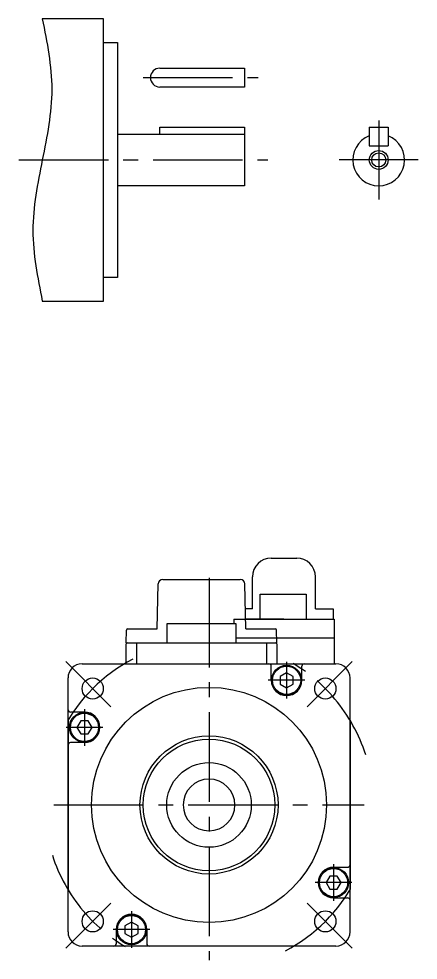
# Model space of a CAD drawing. Header units: millimetres. Extents: x -211 to 181, y -212 to 167.
# Drawn here: x 95.9 to 180.9, y -33 to 167.1 of the extents above; entities that cross this region are included whole.
import ezdxf

# ---------------------------------------------------------------- set-up
doc = ezdxf.new("R2010")
doc.units = ezdxf.units.MM
doc.linetypes.add('CENTER2', pattern=[28.575, 19.05, -3.175, 3.175, -3.175])

msp = doc.modelspace()

# ---------------------------------------------------------------- linework, layer by layer
at = {"color": 7, "linetype": 'Continuous'}
for p, q in [((113.94, 167.14), (100.94, 167.14)), ((113.94, 107.14), (113.94, 167.14)), ((113.94, 162.14), (116.94, 162.14)), ((116.94, 162.14), (116.94, 112.14)), ((125.94, 156.64), (143.94, 156.64)), ((143.94, 156.64), (143.94, 152.64)), ((143.94, 152.64), (125.94, 152.64)), ((125.94, 142.64), (125.94, 144.14)), ((125.94, 144.14), (143.94, 144.14)), ((143.94, 144.14), (143.94, 142.64)), ((116.94, 142.64), (143.94, 142.64)), ((143.94, 142.64), (143.94, 131.64)), ((143.94, 131.64), (116.94, 131.64)), ((116.94, 112.14), (113.94, 112.14)), ((100.94, 107.14), (113.94, 107.14)), ((147.31, 44.8), (157.11, 44.8)), ((147.31, 39.5), (147.31, 44.8)), ((157.11, 44.8), (157.11, 39.5)), ((127.51, 38.57), (142.11, 38.57)), ((127.51, 34.47), (127.51, 38.57)), ((141.71, 39.5), (163.01, 39.5)), ((141.71, 39.5), (141.71, 38.57)), ((142.11, 38.57), (142.11, 34.47)), ((163.01, 39.5), (163.01, 30)), ((118.81, 30.2), (118.81, 34.27)), ((119.01, 34.47), (150.61, 34.47)), ((121.01, 34.47), (121.01, 30)), ((142.11, 35.5), (163.01, 35.5)), ((148.61, 34.47), (148.61, 30)), ((150.81, 34.27), (150.81, 30.2)), ((109.41, 30), (163.41, 30)), ((149.66, 26.5), (149.66, 29.5)), ((152.91, 28.1), (151.53, 27.3)), ((154.3, 27.3), (152.91, 28.1)), ((156.16, 26.5), (156.16, 29.5)), ((106.41, -27), (106.41, 27)), ((151.53, 27.3), (151.53, 25.7)), ((154.3, 25.7), (154.3, 27.3)), ((166.41, -27), (166.41, 27)), ((151.53, 25.7), (152.91, 24.9)), ((152.91, 24.9), (154.3, 25.7)), ((109.91, 19.75), (106.91, 19.75)), ((106.41, 18), (106.41, -18)), ((109.11, 17.89), (108.31, 16.5)), ((108.31, 16.5), (109.11, 15.11)), ((110.71, 17.89), (109.11, 17.89)), ((111.51, 16.5), (110.71, 17.89)), ((110.71, 15.11), (111.51, 16.5)), ((166.41, 18), (166.41, -18)), ((109.11, 15.11), (110.71, 15.11)), ((109.91, 13.25), (106.91, 13.25)), ((162.91, -13.25), (165.91, -13.25)), ((162.91, -13.25), (165.91, -13.25)), ((162.11, -15.11), (161.31, -16.5)), ((163.71, -15.11), (162.11, -15.11)), ((164.51, -16.5), (163.71, -15.11)), ((161.31, -16.5), (162.11, -17.89)), ((162.11, -17.89), (163.71, -17.89)), ((163.71, -17.89), (164.51, -16.5)), ((162.91, -19.75), (165.91, -19.75)), ((162.91, -19.75), (165.91, -19.75)), ((119.91, -24.9), (118.53, -25.7)), ((118.53, -25.7), (118.53, -27.3)), ((121.3, -25.7), (119.91, -24.9)), ((121.3, -27.3), (121.3, -25.7)), ((116.66, -26.5), (116.66, -29.5)), ((118.53, -27.3), (119.91, -28.1)), ((119.91, -28.1), (121.3, -27.3)), ((123.16, -26.5), (123.16, -29.5)), ((163.41, -30), (109.41, -30)), ((154.41, -30), (118.41, -30))]:
    msp.add_line(p, q, dxfattribs=at)
at = {"color": 1, "linetype": 'CENTER2'}
for p, q in [((122.39, 154.64), (146.86, 154.64)), ((172.52, 145.54), (172.52, 128.74)), ((95.94, 137.14), (148.94, 137.14)), ((180.92, 137.14), (164.12, 137.14)), ((136.41, 48.3), (136.41, -33)), ((115.55, 20.86), (105.94, 30.48)), ((152.91, 30.4), (152.91, 22.6)), ((157.27, 20.86), (166.89, 30.48)), ((156.81, 26.5), (149.01, 26.5)), ((109.91, 20.4), (109.91, 12.6)), ((113.81, 16.5), (106.01, 16.5)), ((103.41, 0), (169.41, 0)), ((162.91, -12.6), (162.91, -20.4)), ((166.81, -16.5), (159.01, -16.5)), ((115.55, -20.86), (105.94, -30.48)), ((157.27, -20.86), (166.89, -30.48)), ((119.91, -22.6), (119.91, -30.4)), ((123.81, -26.5), (116.01, -26.5))]:
    msp.add_line(p, q, dxfattribs=at)
for p, q in [((170.52, 144.14), (174.52, 144.14)), ((170.52, 144.14), (170.52, 140.14)), ((174.52, 144.14), (174.52, 140.14)), ((170.52, 140.14), (174.52, 140.14))]:
    msp.add_line(p, q)
at = {"color": 4, "linetype": 'Continuous'}
for p, q in [((149.66, 52.5), (155.06, 52.5)), ((145.66, 41.7), (145.66, 48.5)), ((159.06, 41.7), (159.06, 48.5)), ((125.41, 37.47), (125.58, 46.99)), ((126.58, 47.97), (143.05, 47.97)), ((144.21, 37.47), (144.05, 46.99)), ((145.66, 41.7), (144.2, 41.7)), ((159.06, 41.7), (162.86, 41.7)), ((162.86, 41.7), (162.86, 39.5)), ((152.36, 39.5), (144.18, 39.5)), ((152.36, 39.5), (146.31, 39.5)), ((152.36, 39.5), (162.86, 39.5)), ((118.81, 34.47), (118.86, 37.18)), ((119.16, 37.47), (125.41, 37.47)), ((144.21, 37.47), (150.47, 37.47)), ((150.81, 34.47), (150.77, 37.18)), ((118.81, 34.47), (134.81, 34.47)), ((134.81, 34.47), (150.81, 34.47))]:
    msp.add_line(p, q, dxfattribs=at)
at = {"color": 2, "linetype": 'Continuous'}
msp.add_circle((172.52, 137.14), 2, dxfattribs=at)
msp.add_circle((172.52, 137.14), 1.5)
at = {"color": 7, "linetype": 'Continuous'}
for centre, radius in [((152.91, 26.5), 3.2), ((152.91, 26.5), 3), ((111.66, 24.75), 2.25), ((161.16, 24.75), 2.25), ((136.41, 0), 25), ((109.91, 16.5), 3.2), ((109.91, 16.5), 3), ((136.41, 0), 14.69), ((136.41, 0), 14), ((136.41, 0), 9), ((162.91, -16.5), 3.2), ((162.91, -16.5), 3), ((111.66, -24.75), 2.25), ((119.91, -26.5), 3.2), ((119.91, -26.5), 3), ((161.16, -24.75), 2.25)]:
    msp.add_circle(centre, radius, dxfattribs=at)
for centre, radius, start, end in [((125.94, 154.64), 2, 90, 270), ((172.52, 137.14), 5.5, 111.3237, 68.6763)]:
    msp.add_arc(centre, radius, start, end)
at = {"color": 4, "linetype": 'Continuous'}
for centre, radius, start, end in [((149.66, 48.5), 4, 90, 180), ((155.06, 48.5), 4, 0, 90), ((155.06, 48.5), 4, 0, 90), ((126.58, 46.97), 1, 90, 179), ((143.05, 46.97), 1, 1, 90), ((119.16, 37.17), 0.3, 90, 179), ((150.47, 37.17), 0.3, 1, 90)]:
    msp.add_arc(centre, radius, start, end, dxfattribs=at)
at = {"color": 7, "linetype": 'Continuous'}
for centre, radius, start, end in [((119.01, 34.27), 0.2, 90, 180), ((150.61, 34.27), 0.2, 0, 90), ((118.61, 30.2), 0.2, 270, 0), ((151.01, 30.2), 0.2, 180, 270), ((109.41, 27), 3, 90, 180), ((149.16, 29.5), 0.5, 0, 90), ((156.66, 29.5), 0.5, 90, 180), ((163.41, 27), 3, 0, 90), ((152.91, 26.5), 3.25, 180, 0), ((106.91, 20.25), 0.5, 180, 270), ((109.91, 16.5), 3.25, 270, 90), ((106.91, 12.75), 0.5, 90, 180), ((136.41, 0), 5.5, 90, 0), ((136.41, 0), 5.5, 0, 90), ((162.91, -16.5), 3.25, 90, 270), ((162.91, -16.5), 3.25, 90, 270), ((165.91, -12.75), 0.5, 270, 0), ((165.91, -12.75), 0.5, 270, 0), ((165.91, -20.25), 0.5, 0, 90), ((165.91, -20.25), 0.5, 0, 90), ((119.91, -26.5), 3.25, 0, 180), ((109.41, -27), 3, 180, 270), ((163.41, -27), 3, 270, 0), ((116.16, -29.5), 0.5, 270, 0), ((123.66, -29.5), 0.5, 180, 270)]:
    msp.add_arc(centre, radius, start, end, dxfattribs=at)
at = {"color": 1, "linetype": 'CENTER2'}
for start, end in [(117.6604, 152.3396), (17.7153, 62.3396), (197.7153, 242.3396), (297.6604, 332.3396)]:
    msp.add_arc((136.41, 0), 35, start, end, dxfattribs=at)
at = {"color": 2, "linetype": 'Continuous'}
msp.add_open_spline([(100.94, 167.14), (101.94, 162.14), (103.94, 152.14), (100.94, 137.14), (97.94, 122.14), (99.94, 112.14), (100.94, 107.14)], degree=3, dxfattribs=at)

doc.saveas('drawing.dxf')
